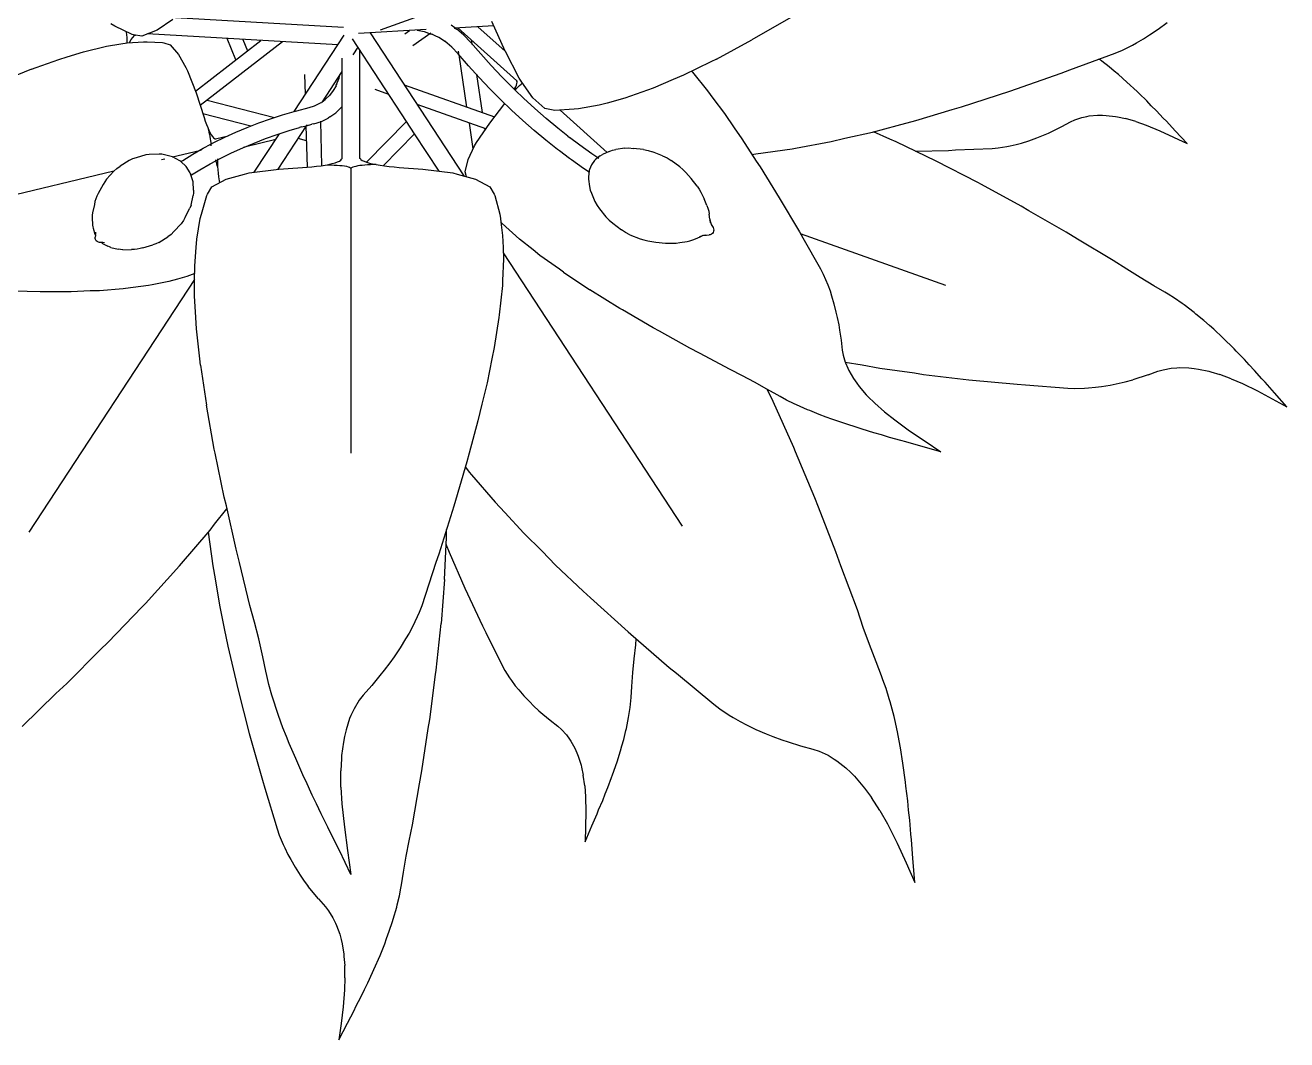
# Model space of a CAD drawing. Header units: metres. Extents: x 244.4 to 340.3, y -4.1 to 64.3.
# Drawn here: x 251.0432 to 251.538, y 52.074 to 52.4717 of the extents above; entities that cross this region are included whole.
import ezdxf

# ---------------------------------------------------------------- set-up
doc = ezdxf.new("R2010")
doc.units = ezdxf.units.M
doc.layers.add('Edges', color=7, linetype='Continuous')

msp = doc.modelspace()

# ---------------------------------------------------------------- linework, layer by layer
at = {"layer": 'Edges'}
for p, q in [((251.18253, 52.46996), (251.21939, 52.48319)), ((251.07834, 52.47138), (251.07682, 52.47231)), ((251.08518, 52.46811), (251.07834, 52.47138)), ((251.1011, 52.47395), (251.0949, 52.46981)), ((251.10217, 52.47476), (251.16805, 52.47096)), ((251.21177, 52.4707), (251.21028, 52.47167)), ((251.22706, 52.47146), (251.21149, 52.47059)), ((251.23148, 52.46149), (251.22077, 52.4711)), ((251.23148, 52.46149), (251.22628, 52.4732)), ((251.34343, 52.47471), (251.32824, 52.46594)), ((251.48757, 52.47019), (251.49104, 52.47283)), ((251.08296, 52.46896), (251.08291, 52.4692)), ((251.08309, 52.46795), (251.08296, 52.46896)), ((251.08318, 52.46686), (251.08309, 52.46795)), ((251.0832, 52.46572), (251.08318, 52.46686)), ((251.08415, 52.46495), (251.08479, 52.46605)), ((251.08479, 52.46605), (251.08546, 52.46695)), ((251.08572, 52.46798), (251.08518, 52.46811)), ((251.08546, 52.46695), (251.08613, 52.46765)), ((251.08896, 52.46744), (251.08572, 52.46798)), ((251.08613, 52.46765), (251.08643, 52.46786)), ((251.0949, 52.46981), (251.08896, 52.46744)), ((251.16581, 52.464), (251.09105, 52.46827)), ((251.12583, 52.45813), (251.12246, 52.46648)), ((251.12862, 52.46613), (251.13041, 52.46168)), ((251.14863, 52.43785), (251.16828, 52.46776)), ((251.19276, 52.43396), (251.17153, 52.4664)), ((251.20049, 52.46997), (251.17398, 52.46849)), ((251.17847, 52.46874), (251.21521, 52.41265)), ((251.19204, 52.46828), (251.19398, 52.46961)), ((251.2023, 52.46855), (251.19519, 52.46367)), ((251.19694, 52.46977), (251.19971, 52.46919)), ((251.19971, 52.46919), (251.20208, 52.46839)), ((251.20208, 52.46839), (251.20231, 52.46836)), ((251.20549, 52.46683), (251.20231, 52.46836)), ((251.2031, 52.46805), (251.20261, 52.46821)), ((251.20846, 52.46492), (251.20549, 52.46683)), ((251.21177, 52.4707), (251.2119, 52.47061)), ((251.21182, 52.47031), (251.21178, 52.4706)), ((251.2119, 52.47061), (251.21245, 52.47019)), ((251.21526, 52.46785), (251.21245, 52.47019)), ((251.21291, 52.47067), (251.23601, 52.4499)), ((251.21783, 52.46512), (251.21526, 52.46785)), ((251.21812, 52.46598), (251.21834, 52.46454)), ((251.31429, 52.45845), (251.32824, 52.46594)), ((251.47904, 52.46476), (251.48186, 52.46641)), ((251.48186, 52.46641), (251.48415, 52.46791)), ((251.48415, 52.46791), (251.48757, 52.47019)), ((251.05964, 52.45931), (251.06613, 52.4613)), ((251.06613, 52.4613), (251.07508, 52.46344)), ((251.07508, 52.46344), (251.08071, 52.46436)), ((251.08071, 52.46436), (251.08318, 52.46474)), ((251.08318, 52.46474), (251.0832, 52.46572)), ((251.08318, 52.46474), (251.08321, 52.46474)), ((251.08321, 52.46474), (251.08965, 52.46519)), ((251.08408, 52.4648), (251.08415, 52.46495)), ((251.08965, 52.46519), (251.09108, 52.46519)), ((251.09108, 52.46519), (251.0971, 52.46487)), ((251.0971, 52.46487), (251.09753, 52.46477)), ((251.09753, 52.46477), (251.1, 52.46401)), ((251.1, 52.46401), (251.10335, 52.46025)), ((251.10997, 52.44588), (251.13565, 52.46572)), ((251.14415, 52.46524), (251.11182, 52.44024)), ((251.17369, 52.4631), (251.17171, 52.46007)), ((251.17448, 52.41949), (251.17448, 52.46179)), ((251.21053, 52.46313), (251.20778, 52.46543)), ((251.21306, 52.46045), (251.21053, 52.46313)), ((251.21328, 52.46067), (251.21315, 52.46156)), ((251.22186, 52.46046), (251.21783, 52.46512)), ((251.21834, 52.46454), (251.21839, 52.4642)), ((251.23153, 52.46138), (251.23148, 52.46149)), ((251.23694, 52.4509), (251.23153, 52.46138)), ((251.47073, 52.46077), (251.47351, 52.46194)), ((251.47351, 52.46194), (251.47748, 52.46395)), ((251.47748, 52.46395), (251.47904, 52.46476)), ((251.04755, 52.45515), (251.05636, 52.45833)), ((251.05636, 52.45833), (251.05964, 52.45931)), ((251.10335, 52.46025), (251.10625, 52.45515)), ((251.1674, 52.45875), (251.16736, 52.41936)), ((251.21708, 52.45579), (251.21306, 52.46045)), ((251.21337, 52.46009), (251.21336, 52.46017)), ((251.21647, 52.43959), (251.21337, 52.46009)), ((251.22596, 52.45592), (251.22186, 52.46046)), ((251.23013, 52.45152), (251.22596, 52.45592)), ((251.31205, 52.45739), (251.30137, 52.45217)), ((251.31429, 52.45845), (251.31205, 52.45739)), ((251.45294, 52.45425), (251.47073, 52.46077)), ((251.46477, 52.45811), (251.46432, 52.45842)), ((251.46546, 52.45755), (251.46477, 52.45811)), ((251.46835, 52.45537), (251.46546, 52.45755)), ((251.04571, 52.45451), (251.03415, 52.44983)), ((251.04571, 52.45451), (251.04755, 52.45515)), ((251.10625, 52.45515), (251.1069, 52.45384)), ((251.1069, 52.45384), (251.11024, 52.44518)), ((251.15308, 52.44462), (251.15287, 52.45237)), ((251.16739, 52.4535), (251.15968, 52.44173)), ((251.16628, 52.45096), (251.16666, 52.45238)), ((251.22119, 52.45124), (251.21708, 52.45579)), ((251.22017, 52.45247), (251.22019, 52.45235)), ((251.22019, 52.45235), (251.22244, 52.43746)), ((251.22537, 52.44682), (251.22119, 52.45124)), ((251.23437, 52.44724), (251.23013, 52.45152)), ((251.30137, 52.45217), (251.29736, 52.45048)), ((251.30453, 52.45371), (251.3049, 52.45325)), ((251.3049, 52.45325), (251.31079, 52.44603)), ((251.42938, 52.44589), (251.44953, 52.45292)), ((251.44953, 52.45292), (251.45294, 52.45425)), ((251.47036, 52.45365), (251.46835, 52.45537)), ((251.47195, 52.45239), (251.47036, 52.45365)), ((251.47524, 52.44944), (251.47195, 52.45239)), ((251.16404, 52.44615), (251.1625, 52.44413)), ((251.16511, 52.44801), (251.16404, 52.44615)), ((251.16511, 52.44801), (251.16518, 52.4482)), ((251.16518, 52.4482), (251.16628, 52.45096)), ((251.16518, 52.4482), (251.1655, 52.44876)), ((251.18582, 52.44457), (251.18043, 52.44649)), ((251.19182, 52.44836), (251.22728, 52.43574)), ((251.22962, 52.44253), (251.22537, 52.44682)), ((251.23508, 52.44655), (251.23437, 52.44724)), ((251.23508, 52.44655), (251.23517, 52.44672)), ((251.23535, 52.4463), (251.23508, 52.44655)), ((251.23517, 52.44672), (251.23558, 52.44755)), ((251.23535, 52.4463), (251.23586, 52.44686)), ((251.23869, 52.44308), (251.23535, 52.4463)), ((251.23558, 52.44755), (251.23588, 52.44827)), ((251.23586, 52.44686), (251.23649, 52.44749)), ((251.23588, 52.44827), (251.23607, 52.44889)), ((251.23601, 52.4499), (251.23606, 52.4498)), ((251.23614, 52.44939), (251.23606, 52.4498)), ((251.23607, 52.44889), (251.23614, 52.44939)), ((251.23649, 52.44749), (251.23711, 52.44809)), ((251.23794, 52.44934), (251.23694, 52.4509)), ((251.23711, 52.44809), (251.23769, 52.44862)), ((251.23769, 52.44862), (251.23817, 52.44902)), ((251.2423, 52.4433), (251.23794, 52.44934)), ((251.28943, 52.44707), (251.27843, 52.44315)), ((251.29736, 52.45048), (251.28943, 52.44707)), ((251.31079, 52.44603), (251.3129, 52.44311)), ((251.47928, 52.44572), (251.47524, 52.44944)), ((251.11024, 52.44518), (251.11334, 52.43548)), ((251.11456, 52.44236), (251.14092, 52.43549)), ((251.15669, 52.44014), (251.15927, 52.4414)), ((251.1595, 52.44147), (251.15939, 52.4413)), ((251.15968, 52.44173), (251.15954, 52.44153)), ((251.15968, 52.44173), (251.16085, 52.44255)), ((251.16085, 52.44255), (251.16288, 52.44449)), ((251.1623, 52.44387), (251.1625, 52.44413)), ((251.23395, 52.43837), (251.22962, 52.44253)), ((251.24308, 52.43906), (251.23869, 52.44308)), ((251.24705, 52.43901), (251.2423, 52.4433)), ((251.27145, 52.44121), (251.26834, 52.44039)), ((251.27843, 52.44315), (251.27145, 52.44121)), ((251.3129, 52.44311), (251.31743, 52.43712)), ((251.41048, 52.4397), (251.42938, 52.44589)), ((251.48007, 52.44489), (251.47928, 52.44572)), ((251.48307, 52.44203), (251.48007, 52.44489)), ((251.48484, 52.44012), (251.48307, 52.44203)), ((251.13173, 52.43212), (251.11285, 52.43703)), ((251.13942, 52.43501), (251.14414, 52.43653)), ((251.14414, 52.43653), (251.14863, 52.43785)), ((251.14863, 52.43785), (251.14975, 52.43817)), ((251.14975, 52.43817), (251.15464, 52.43946)), ((251.15464, 52.43946), (251.15669, 52.44014)), ((251.16274, 52.43576), (251.1651, 52.4374)), ((251.1651, 52.4374), (251.16717, 52.43939)), ((251.16738, 52.43962), (251.16717, 52.43939)), ((251.22384, 52.43103), (251.19688, 52.44063)), ((251.22542, 52.43334), (251.23137, 52.44102)), ((251.23836, 52.43433), (251.23395, 52.43837)), ((251.24755, 52.43515), (251.24308, 52.43906)), ((251.25027, 52.43838), (251.24705, 52.43901)), ((251.25082, 52.43832), (251.25027, 52.43838)), ((251.25846, 52.43874), (251.25082, 52.43832)), ((251.25299, 52.43844), (251.27151, 52.42182)), ((251.26027, 52.43894), (251.25846, 52.43874)), ((251.26834, 52.44039), (251.26027, 52.43894)), ((251.31743, 52.43712), (251.32123, 52.4315)), ((251.39253, 52.43434), (251.4067, 52.43863)), ((251.4067, 52.43863), (251.41048, 52.4397)), ((251.4596, 52.43599), (251.46053, 52.43617)), ((251.46053, 52.43617), (251.46375, 52.43644)), ((251.46375, 52.43644), (251.46568, 52.43642)), ((251.46568, 52.43642), (251.46716, 52.43638)), ((251.46716, 52.43638), (251.47078, 52.43596)), ((251.48689, 52.43815), (251.48484, 52.44012)), ((251.48957, 52.43521), (251.48689, 52.43815)), ((251.11334, 52.43548), (251.11383, 52.43408)), ((251.11383, 52.43408), (251.11431, 52.43278)), ((251.11431, 52.43278), (251.1148, 52.43158)), ((251.1148, 52.43158), (251.11528, 52.43051)), ((251.1148, 52.43158), (251.11504, 52.43071)), ((251.12582, 52.42976), (251.13026, 52.43163)), ((251.13026, 52.43163), (251.13479, 52.43338)), ((251.13479, 52.43338), (251.13942, 52.43501)), ((251.15343, 52.43222), (251.14231, 52.41527)), ((251.14679, 52.43041), (251.15077, 52.43157)), ((251.15158, 52.43181), (251.15077, 52.43157)), ((251.15158, 52.43181), (251.15347, 52.43228)), ((251.15347, 52.43228), (251.15343, 52.43222)), ((251.15388, 52.41613), (251.15343, 52.43222)), ((251.15347, 52.43228), (251.15567, 52.43286)), ((251.1537, 52.43262), (251.15347, 52.43228)), ((251.15647, 52.4331), (251.15567, 52.43286)), ((251.15647, 52.4331), (251.15938, 52.43403)), ((251.15896, 52.43411), (251.15897, 52.4339)), ((251.15897, 52.4339), (251.15946, 52.41668)), ((251.15938, 52.43403), (251.16202, 52.43532)), ((251.16274, 52.43576), (251.16202, 52.43532)), ((251.17706, 52.41803), (251.19276, 52.43396)), ((251.19588, 52.42918), (251.19276, 52.43396)), ((251.21893, 52.42331), (251.21742, 52.43332)), ((251.22017, 52.42567), (251.22542, 52.43334)), ((251.22339, 52.43119), (251.22349, 52.43053)), ((251.24284, 52.43041), (251.23836, 52.43433)), ((251.25209, 52.43138), (251.24755, 52.43515)), ((251.25603, 52.42824), (251.25209, 52.43138)), ((251.32123, 52.4315), (251.32431, 52.42717)), ((251.37549, 52.42981), (251.38513, 52.43244)), ((251.38513, 52.43244), (251.39253, 52.43434)), ((251.44638, 52.43032), (251.44977, 52.43197)), ((251.44977, 52.43197), (251.45312, 52.43381)), ((251.45312, 52.43381), (251.45485, 52.43462)), ((251.45485, 52.43462), (251.45759, 52.43555)), ((251.45759, 52.43555), (251.4596, 52.43599)), ((251.47078, 52.43596), (251.47154, 52.43581)), ((251.47154, 52.43581), (251.4747, 52.43515)), ((251.47881, 52.43399), (251.4747, 52.43515)), ((251.47881, 52.43399), (251.48279, 52.43258)), ((251.48279, 52.43258), (251.48825, 52.43034)), ((251.49077, 52.43407), (251.48957, 52.43521)), ((251.49425, 52.43025), (251.49077, 52.43407)), ((251.11504, 52.43071), (251.11526, 52.42981)), ((251.11526, 52.42981), (251.11546, 52.42891)), ((251.11528, 52.43051), (251.11574, 52.42956)), ((251.11546, 52.42891), (251.11564, 52.42803)), ((251.11564, 52.42803), (251.11578, 52.42719)), ((251.11574, 52.42956), (251.11619, 52.42875)), ((251.11578, 52.42719), (251.11588, 52.42641)), ((251.11588, 52.42641), (251.11595, 52.42569)), ((251.11619, 52.42875), (251.11662, 52.4281)), ((251.11662, 52.4281), (251.11702, 52.42759)), ((251.11702, 52.42759), (251.1174, 52.42725)), ((251.1172, 52.42568), (251.12146, 52.42778)), ((251.1174, 52.42725), (251.11778, 52.42708)), ((251.11789, 52.42707), (251.11778, 52.42708)), ((251.1228, 52.42825), (251.11789, 52.42707)), ((251.12146, 52.42778), (251.12582, 52.42976)), ((251.12976, 52.42418), (251.14153, 52.42702)), ((251.13295, 52.42552), (251.13747, 52.42726)), ((251.133, 52.41404), (251.14293, 52.42917)), ((251.13747, 52.42726), (251.14208, 52.42889)), ((251.14208, 52.42889), (251.14679, 52.43041)), ((251.15359, 52.42643), (251.15021, 52.42731)), ((251.19588, 52.42918), (251.18354, 52.41665)), ((251.2055, 52.41449), (251.19588, 52.42918)), ((251.2474, 52.42663), (251.24284, 52.43041)), ((251.25202, 52.42297), (251.2474, 52.42663)), ((251.25603, 52.42824), (251.25671, 52.42773)), ((251.26072, 52.42472), (251.25671, 52.42773)), ((251.32431, 52.42717), (251.32989, 52.41848)), ((251.35933, 52.42612), (251.36467, 52.42739)), ((251.36467, 52.42739), (251.37549, 52.42981)), ((251.38229, 52.42708), (251.37588, 52.42992)), ((251.38479, 52.42599), (251.38229, 52.42708)), ((251.43389, 52.42552), (251.43687, 52.42641)), ((251.43687, 52.42641), (251.43997, 52.42756)), ((251.43997, 52.42756), (251.44197, 52.42831)), ((251.44197, 52.42831), (251.44456, 52.42943)), ((251.44456, 52.42943), (251.44638, 52.43032)), ((251.48825, 52.43034), (251.49361, 52.42787)), ((251.49361, 52.42787), (251.49889, 52.42534)), ((251.49889, 52.42534), (251.49425, 52.43025)), ((251.10103, 52.4201), (251.11162, 52.42266)), ((251.10896, 52.42114), (251.11304, 52.42347)), ((251.11162, 52.42266), (251.11231, 52.42283)), ((251.11304, 52.42347), (251.11598, 52.42506)), ((251.11595, 52.42569), (251.11598, 52.42506)), ((251.11597, 52.42454), (251.11595, 52.42439)), ((251.11598, 52.42484), (251.11597, 52.42454)), ((251.11598, 52.42506), (251.1172, 52.42568)), ((251.11598, 52.42506), (251.11598, 52.42503)), ((251.11993, 52.41959), (251.12418, 52.42168)), ((251.12418, 52.42168), (251.12852, 52.42366)), ((251.12852, 52.42366), (251.13295, 52.42552)), ((251.12899, 52.42399), (251.1291, 52.42402)), ((251.2169, 52.41912), (251.21946, 52.4244)), ((251.21946, 52.4244), (251.22017, 52.42567)), ((251.2527, 52.42247), (251.25202, 52.42297)), ((251.25673, 52.41944), (251.2527, 52.42247)), ((251.26548, 52.42133), (251.26072, 52.42472)), ((251.26777, 52.41978), (251.26548, 52.42133)), ((251.2722, 52.42224), (251.26956, 52.42106)), ((251.2722, 52.42224), (251.27348, 52.4227)), ((251.27348, 52.4227), (251.27482, 52.42294)), ((251.27833, 52.4235), (251.27482, 52.42294)), ((251.27833, 52.4235), (251.27999, 52.42358)), ((251.27999, 52.42358), (251.28167, 52.42344)), ((251.28564, 52.42301), (251.28167, 52.42344)), ((251.28564, 52.42301), (251.28747, 52.42264)), ((251.28747, 52.42264), (251.28925, 52.42204)), ((251.29318, 52.4205), (251.28925, 52.42204)), ((251.32976, 52.42123), (251.34403, 52.42325)), ((251.34403, 52.42325), (251.34536, 52.42351)), ((251.34536, 52.42351), (251.35933, 52.42612)), ((251.40044, 52.41848), (251.38479, 52.42599)), ((251.39233, 52.42237), (251.40528, 52.42266)), ((251.40528, 52.42266), (251.40809, 52.42282)), ((251.40809, 52.42282), (251.42251, 52.42341)), ((251.42251, 52.42341), (251.4248, 52.42361)), ((251.4248, 52.42361), (251.42816, 52.42416)), ((251.42816, 52.42416), (251.42947, 52.42439)), ((251.42947, 52.42439), (251.43189, 52.42495)), ((251.43189, 52.42495), (251.43389, 52.42552)), ((251.07912, 52.41555), (251.0804, 52.41641)), ((251.08399, 52.41864), (251.0804, 52.41641)), ((251.08532, 52.41929), (251.08399, 52.41864)), ((251.08675, 52.41974), (251.08532, 52.41929)), ((251.09058, 52.42087), (251.08675, 52.41974)), ((251.09189, 52.42106), (251.09058, 52.42087)), ((251.09571, 52.42115), (251.09189, 52.42106)), ((251.0968, 52.42112), (251.09571, 52.42115)), ((251.0967, 52.41905), (251.09792, 52.41935)), ((251.09786, 52.42087), (251.0968, 52.42112)), ((251.10103, 52.4201), (251.09786, 52.42087)), ((251.10391, 52.41853), (251.10103, 52.4201)), ((251.10426, 52.41833), (251.10391, 52.41853)), ((251.10431, 52.41829), (251.10426, 52.41833)), ((251.10431, 52.41829), (251.10498, 52.4187)), ((251.10638, 52.41634), (251.10431, 52.41829)), ((251.10498, 52.4187), (251.10896, 52.42114)), ((251.11171, 52.41507), (251.11577, 52.41738)), ((251.11577, 52.41738), (251.11993, 52.41959)), ((251.11802, 52.41858), (251.11793, 52.41889)), ((251.11818, 52.41805), (251.11802, 52.41858)), ((251.11842, 52.41718), (251.11818, 52.41805)), ((251.11865, 52.4163), (251.11842, 52.41718)), ((251.11862, 52.41848), (251.11861, 52.41745)), ((251.11861, 52.41745), (251.11865, 52.4163)), ((251.11867, 52.4193), (251.11862, 52.41848)), ((251.15563, 52.41625), (251.1575, 52.41644)), ((251.1575, 52.41644), (251.15925, 52.41665)), ((251.15925, 52.41665), (251.16087, 52.41689)), ((251.16087, 52.41689), (251.16234, 52.41716)), ((251.16087, 52.41689), (251.16203, 52.41693)), ((251.16203, 52.41693), (251.1632, 52.41693)), ((251.16234, 52.41716), (251.16365, 52.41745)), ((251.1632, 52.41693), (251.16437, 52.41691)), ((251.16365, 52.41745), (251.16478, 52.41777)), ((251.16437, 52.41691), (251.1655, 52.41686)), ((251.16478, 52.41777), (251.16572, 52.4181)), ((251.1655, 52.41686), (251.16658, 52.41678)), ((251.16572, 52.4181), (251.16646, 52.41845)), ((251.16646, 52.41845), (251.16699, 52.4188)), ((251.16658, 52.41678), (251.16758, 52.41668)), ((251.16699, 52.4188), (251.16732, 52.41922)), ((251.16736, 52.41936), (251.16732, 52.41922)), ((251.16758, 52.41668), (251.16849, 52.41655)), ((251.16849, 52.41655), (251.16927, 52.4164)), ((251.16927, 52.4164), (251.16992, 52.41623)), ((251.17287, 52.41638), (251.17221, 52.41621)), ((251.17363, 52.41653), (251.17287, 52.41638)), ((251.17448, 52.41666), (251.17363, 52.41653)), ((251.17479, 52.41917), (251.17448, 52.41949)), ((251.17541, 52.41678), (251.17448, 52.41666)), ((251.17485, 52.41911), (251.17479, 52.41917)), ((251.17485, 52.41911), (251.17541, 52.41874)), ((251.17541, 52.41874), (251.17615, 52.41837)), ((251.17642, 52.41688), (251.17541, 52.41678)), ((251.17615, 52.41837), (251.17706, 52.41803)), ((251.17748, 52.41696), (251.17642, 52.41688)), ((251.17706, 52.41803), (251.17708, 52.41802)), ((251.17708, 52.41802), (251.17819, 52.41769)), ((251.17859, 52.41702), (251.17748, 52.41696)), ((251.17819, 52.41769), (251.17946, 52.41738)), ((251.17973, 52.41706), (251.17859, 52.41702)), ((251.17946, 52.41738), (251.18088, 52.41708)), ((251.18088, 52.41708), (251.17973, 52.41706)), ((251.18088, 52.41708), (251.18246, 52.41681)), ((251.18246, 52.41681), (251.18416, 52.41656)), ((251.18416, 52.41656), (251.18598, 52.41634)), ((251.18598, 52.41634), (251.18791, 52.41615)), ((251.2157, 52.41423), (251.2169, 52.41912)), ((251.25741, 52.41894), (251.25673, 52.41944)), ((251.26218, 52.41553), (251.25741, 52.41894)), ((251.26531, 52.41703), (251.26457, 52.41517)), ((251.2665, 52.41864), (251.26531, 52.41703)), ((251.2665, 52.41864), (251.26682, 52.41902)), ((251.26875, 52.42057), (251.26682, 52.41902)), ((251.26819, 52.4195), (251.26777, 52.41978)), ((251.26875, 52.42057), (251.26956, 52.42106)), ((251.29318, 52.4205), (251.29494, 52.41969)), ((251.29494, 52.41969), (251.2966, 52.41868)), ((251.29999, 52.41614), (251.2966, 52.41868)), ((251.32821, 52.42109), (251.32976, 52.42123)), ((251.32989, 52.41848), (251.33146, 52.41616)), ((251.41679, 52.41007), (251.40044, 52.41848)), ((251.078, 52.41453), (251.03024, 52.40297)), ((251.0751, 52.4114), (251.07438, 52.41038)), ((251.07798, 52.41451), (251.0751, 52.4114)), ((251.07798, 52.41451), (251.078, 52.41453)), ((251.078, 52.41453), (251.07912, 52.41555)), ((251.10794, 52.41387), (251.10638, 52.41634)), ((251.10794, 52.41387), (251.10806, 52.41349)), ((251.10905, 52.41036), (251.10806, 52.41349)), ((251.10846, 52.41308), (251.10824, 52.41293)), ((251.10846, 52.41308), (251.11171, 52.41507)), ((251.11865, 52.4163), (251.11873, 52.41505)), ((251.11873, 52.41505), (251.11886, 52.4137)), ((251.11886, 52.4137), (251.11903, 52.41226)), ((251.11903, 52.41226), (251.11924, 52.41075)), ((251.12206, 52.41131), (251.12923, 52.41338)), ((251.12923, 52.41338), (251.13103, 52.41378)), ((251.13103, 52.41378), (251.14273, 52.41533)), ((251.14273, 52.41533), (251.15563, 52.41625)), ((251.16992, 52.41623), (251.17042, 52.41605)), ((251.17042, 52.41605), (251.17076, 52.41585)), ((251.17076, 52.41585), (251.17093, 52.41565)), ((251.17124, 52.41585), (251.17093, 52.41565)), ((251.17093, 52.41565), (251.17093, 52.30396)), ((251.17167, 52.41603), (251.17124, 52.41585)), ((251.17221, 52.41621), (251.17167, 52.41603)), ((251.18791, 52.41615), (251.18993, 52.41598)), ((251.18993, 52.41598), (251.19918, 52.41533)), ((251.19918, 52.41533), (251.21087, 52.41378)), ((251.21087, 52.41378), (251.21268, 52.41338)), ((251.21268, 52.41338), (251.21984, 52.41131)), ((251.21629, 52.41233), (251.2157, 52.41423)), ((251.26434, 52.41407), (251.26218, 52.41553)), ((251.26442, 52.41471), (251.26411, 52.41225)), ((251.26411, 52.41225), (251.26413, 52.4113)), ((251.26447, 52.41399), (251.26434, 52.41407)), ((251.26457, 52.41517), (251.26442, 52.41471)), ((251.29999, 52.41614), (251.30119, 52.4151)), ((251.30119, 52.4151), (251.30232, 52.414)), ((251.30232, 52.414), (251.30338, 52.41282)), ((251.30338, 52.41282), (251.30437, 52.41159)), ((251.30669, 52.40862), (251.30437, 52.41159)), ((251.33146, 52.41616), (251.3389, 52.40406)), ((251.07373, 52.4093), (251.07185, 52.4057)), ((251.07438, 52.41038), (251.07373, 52.4093)), ((251.10921, 52.4071), (251.10905, 52.41036)), ((251.10921, 52.4071), (251.10925, 52.40601)), ((251.11475, 52.40548), (251.11642, 52.4083)), ((251.11642, 52.4083), (251.12206, 52.41131)), ((251.11924, 52.41075), (251.11938, 52.40988)), ((251.21984, 52.41131), (251.22548, 52.4083)), ((251.22548, 52.4083), (251.22716, 52.40548)), ((251.26413, 52.4113), (251.26451, 52.40843)), ((251.26451, 52.40843), (251.2648, 52.40711)), ((251.2648, 52.40711), (251.2653, 52.40584)), ((251.30669, 52.40862), (251.3075, 52.40746)), ((251.3075, 52.40746), (251.30824, 52.40625)), ((251.41825, 52.40925), (251.41679, 52.41007)), ((251.43379, 52.40077), (251.41825, 52.40925)), ((251.07058, 52.40257), (251.07033, 52.40147)), ((251.07092, 52.40365), (251.07058, 52.40257)), ((251.07134, 52.40469), (251.07092, 52.40365)), ((251.07185, 52.4057), (251.07134, 52.40469)), ((251.10826, 52.40121), (251.10907, 52.40494)), ((251.10925, 52.40601), (251.10907, 52.40494)), ((251.1123, 52.39765), (251.1145, 52.40498)), ((251.1145, 52.40498), (251.11475, 52.40548)), ((251.22716, 52.40548), (251.2274, 52.40498)), ((251.2274, 52.40498), (251.22932, 52.39765)), ((251.2653, 52.40584), (251.26667, 52.40256)), ((251.26667, 52.40256), (251.26748, 52.4011)), ((251.30824, 52.40625), (251.3089, 52.405)), ((251.3089, 52.405), (251.30947, 52.40371)), ((251.31059, 52.40102), (251.30947, 52.40371)), ((251.3389, 52.40406), (251.34685, 52.39069)), ((251.06949, 52.39724), (251.06947, 52.39632)), ((251.06961, 52.39815), (251.06949, 52.39724)), ((251.07033, 52.40147), (251.06961, 52.39815)), ((251.10597, 52.39641), (251.10782, 52.39996)), ((251.10826, 52.40121), (251.10782, 52.39996)), ((251.11188, 52.39588), (251.1123, 52.39765)), ((251.22932, 52.39765), (251.2296, 52.39588)), ((251.26748, 52.4011), (251.26849, 52.39976)), ((251.26849, 52.39976), (251.27094, 52.3966)), ((251.27094, 52.3966), (251.27223, 52.39525)), ((251.31059, 52.40102), (251.31098, 52.39994)), ((251.31098, 52.39994), (251.31127, 52.39883)), ((251.31127, 52.39883), (251.31147, 52.3977)), ((251.31175, 52.39569), (251.31147, 52.3977)), ((251.43687, 52.39896), (251.43379, 52.40077)), ((251.45147, 52.39057), (251.43687, 52.39896)), ((251.06947, 52.39632), (251.06961, 52.39338)), ((251.06961, 52.39338), (251.06967, 52.39274)), ((251.06967, 52.39274), (251.06982, 52.39211)), ((251.06982, 52.39211), (251.07054, 52.38985)), ((251.1015, 52.39082), (251.10437, 52.39391)), ((251.10526, 52.3951), (251.10437, 52.39391)), ((251.10597, 52.39641), (251.10526, 52.3951)), ((251.11051, 52.3878), (251.11188, 52.39588)), ((251.2296, 52.39588), (251.22977, 52.39456)), ((251.23029, 52.39402), (251.22977, 52.39456)), ((251.22977, 52.39456), (251.23046, 52.38929)), ((251.23711, 52.38786), (251.23029, 52.39402)), ((251.27223, 52.39525), (251.27367, 52.39405)), ((251.27367, 52.39405), (251.27705, 52.39152)), ((251.31167, 52.39573), (251.31175, 52.39511)), ((251.31175, 52.39569), (251.31179, 52.39511)), ((251.31183, 52.39493), (251.31175, 52.39511)), ((251.31183, 52.39493), (251.31181, 52.39488)), ((251.31181, 52.39488), (251.31186, 52.39431)), ((251.31181, 52.39488), (251.31206, 52.39415)), ((251.31206, 52.39415), (251.31237, 52.39339)), ((251.31206, 52.39415), (251.3125, 52.39323)), ((251.3125, 52.39323), (251.31302, 52.39237)), ((251.31302, 52.39237), (251.31321, 52.39192)), ((251.31321, 52.39192), (251.31327, 52.39143)), ((251.07054, 52.38985), (251.07068, 52.38954)), ((251.07078, 52.38927), (251.07065, 52.38863)), ((251.07067, 52.38814), (251.07065, 52.38863)), ((251.07082, 52.38766), (251.07067, 52.38814)), ((251.07068, 52.38954), (251.0708, 52.38935)), ((251.0708, 52.38935), (251.07078, 52.38927)), ((251.07079, 52.39003), (251.07084, 52.38992)), ((251.0708, 52.38935), (251.07089, 52.38973)), ((251.07109, 52.38724), (251.07082, 52.38766)), ((251.07083, 52.39058), (251.07084, 52.38992)), ((251.07084, 52.38992), (251.07083, 52.3898)), ((251.07083, 52.3898), (251.07089, 52.38973)), ((251.07145, 52.3869), (251.07109, 52.38724)), ((251.07189, 52.38667), (251.07145, 52.3869)), ((251.07237, 52.38655), (251.07189, 52.38667)), ((251.07328, 52.38668), (251.07355, 52.3865)), ((251.09557, 52.38657), (251.09917, 52.38881)), ((251.10041, 52.38973), (251.09917, 52.38881)), ((251.1015, 52.39082), (251.10041, 52.38973)), ((251.11023, 52.3846), (251.11051, 52.3878)), ((251.23046, 52.38929), (251.23064, 52.3846)), ((251.24243, 52.38363), (251.23711, 52.38786)), ((251.27867, 52.39045), (251.27705, 52.39152)), ((251.2804, 52.38957), (251.27867, 52.39045)), ((251.2804, 52.38957), (251.28434, 52.38803)), ((251.28434, 52.38803), (251.28586, 52.38756)), ((251.28586, 52.38756), (251.28739, 52.38718)), ((251.28739, 52.38718), (251.28895, 52.3869)), ((251.28895, 52.3869), (251.29052, 52.3867)), ((251.29052, 52.3867), (251.29427, 52.38631)), ((251.2999, 52.38652), (251.30278, 52.38699)), ((251.30278, 52.38699), (251.30391, 52.38723)), ((251.30391, 52.38723), (251.305, 52.38756)), ((251.305, 52.38756), (251.30607, 52.38799)), ((251.30607, 52.38799), (251.30792, 52.38882)), ((251.30784, 52.38886), (251.30861, 52.38914)), ((251.30792, 52.38882), (251.30843, 52.38908)), ((251.30861, 52.38914), (251.30864, 52.38919)), ((251.30864, 52.38919), (251.30916, 52.38945)), ((251.30864, 52.38919), (251.30941, 52.38937)), ((251.30941, 52.38937), (251.31016, 52.38949)), ((251.30941, 52.38937), (251.31041, 52.38947)), ((251.31041, 52.38947), (251.31141, 52.38948)), ((251.3119, 52.38956), (251.31141, 52.38948)), ((251.31235, 52.38976), (251.3119, 52.38956)), ((251.31273, 52.39008), (251.31235, 52.38976)), ((251.31303, 52.39048), (251.31273, 52.39008)), ((251.31321, 52.39094), (251.31303, 52.39048)), ((251.31327, 52.39143), (251.31321, 52.39094)), ((251.34685, 52.39069), (251.34813, 52.38834)), ((251.34719, 52.39007), (251.40419, 52.36978)), ((251.34813, 52.38834), (251.35518, 52.37618)), ((251.45589, 52.38786), (251.45147, 52.39057)), ((251.46989, 52.37948), (251.45589, 52.38786)), ((251.07302, 52.38656), (251.07237, 52.38655)), ((251.07312, 52.38655), (251.07302, 52.38656)), ((251.07304, 52.38662), (251.07312, 52.38655)), ((251.07312, 52.38655), (251.07327, 52.3864)), ((251.07367, 52.38649), (251.07312, 52.38655)), ((251.07354, 52.3862), (251.07327, 52.3864)), ((251.07355, 52.3865), (251.07334, 52.38659)), ((251.07354, 52.3862), (251.07562, 52.38507)), ((251.07431, 52.38635), (251.07367, 52.38649)), ((251.07377, 52.38642), (251.07367, 52.38649)), ((251.07621, 52.3848), (251.07562, 52.38507)), ((251.07684, 52.38462), (251.07621, 52.3848)), ((251.07684, 52.38462), (251.07969, 52.38393)), ((251.08059, 52.38377), (251.07969, 52.38393)), ((251.08151, 52.38371), (251.08059, 52.38377)), ((251.08151, 52.38371), (251.08491, 52.38378)), ((251.08604, 52.38382), (251.08491, 52.38378)), ((251.08716, 52.38394), (251.08604, 52.38382)), ((251.08826, 52.38416), (251.08716, 52.38394)), ((251.08935, 52.38447), (251.08826, 52.38416)), ((251.08935, 52.38447), (251.09324, 52.38562)), ((251.09443, 52.38605), (251.09324, 52.38562)), ((251.09557, 52.38657), (251.09443, 52.38605)), ((251.10969, 52.37737), (251.11023, 52.3846)), ((251.23064, 52.3846), (251.2308, 52.37995)), ((251.23072, 52.38244), (251.30082, 52.2753)), ((251.2451, 52.38148), (251.24243, 52.38363)), ((251.29427, 52.38631), (251.29568, 52.38622)), ((251.29568, 52.38622), (251.29709, 52.38623)), ((251.29709, 52.38623), (251.2985, 52.38633)), ((251.2985, 52.38633), (251.2999, 52.38652)), ((251.10967, 52.37206), (251.10969, 52.37737)), ((251.2308, 52.37995), (251.23044, 52.37165)), ((251.25271, 52.37602), (251.2451, 52.38148)), ((251.47528, 52.37603), (251.46989, 52.37948)), ((251.10967, 52.37206), (251.04459, 52.27299)), ((251.103, 52.37221), (251.09948, 52.37122)), ((251.10656, 52.37322), (251.103, 52.37221)), ((251.10968, 52.37442), (251.10656, 52.37322)), ((251.10965, 52.36569), (251.10967, 52.37206)), ((251.25428, 52.37487), (251.25271, 52.37602)), ((251.25428, 52.37487), (251.26468, 52.36799)), ((251.35518, 52.37618), (251.35621, 52.37418)), ((251.35621, 52.37418), (251.35802, 52.3699)), ((251.48052, 52.37279), (251.47528, 52.37603)), ((251.48592, 52.36955), (251.48052, 52.37279)), ((251.04914, 52.36717), (251.03882, 52.3675)), ((251.05446, 52.36726), (251.04914, 52.36717)), ((251.06124, 52.36721), (251.05446, 52.36726)), ((251.06874, 52.36755), (251.06124, 52.36721)), ((251.07235, 52.36763), (251.06874, 52.36755)), ((251.08163, 52.3684), (251.07235, 52.36763)), ((251.08249, 52.36846), (251.08163, 52.3684)), ((251.0915, 52.36965), (251.08249, 52.36846)), ((251.09306, 52.36996), (251.0915, 52.36965)), ((251.09948, 52.37122), (251.09306, 52.36996)), ((251.23037, 52.36963), (251.22914, 52.35815)), ((251.23044, 52.37165), (251.23037, 52.36963)), ((251.27643, 52.36073), (251.26468, 52.36799)), ((251.35802, 52.3699), (251.35887, 52.36756)), ((251.35887, 52.36756), (251.35947, 52.36557)), ((251.49022, 52.36705), (251.48592, 52.36955)), ((251.49144, 52.36627), (251.49022, 52.36705)), ((251.11017, 52.35708), (251.10965, 52.36569)), ((251.35947, 52.36557), (251.3604, 52.36254)), ((251.3604, 52.36254), (251.36118, 52.35926)), ((251.494, 52.36469), (251.49144, 52.36627)), ((251.49694, 52.36262), (251.494, 52.36469)), ((251.49777, 52.36206), (251.49694, 52.36262)), ((251.50161, 52.35914), (251.49777, 52.36206)), ((251.1104, 52.35274), (251.11017, 52.35708)), ((251.22895, 52.35708), (251.22713, 52.34539)), ((251.22914, 52.35815), (251.22895, 52.35708)), ((251.27753, 52.36012), (251.27643, 52.36073)), ((251.28949, 52.35312), (251.27753, 52.36012)), ((251.36118, 52.35926), (251.36171, 52.3571)), ((251.36171, 52.3571), (251.36227, 52.35424)), ((251.50237, 52.3585), (251.50161, 52.35914)), ((251.50552, 52.35594), (251.50237, 52.3585)), ((251.1117, 52.34091), (251.1104, 52.35274)), ((251.29196, 52.35181), (251.28949, 52.35312)), ((251.36227, 52.35424), (251.36258, 52.35217)), ((251.36258, 52.35217), (251.36321, 52.34827)), ((251.50771, 52.35396), (251.50552, 52.35594)), ((251.50943, 52.3525), (251.50771, 52.35396)), ((251.51298, 52.34913), (251.50943, 52.3525)), ((251.30388, 52.34514), (251.29196, 52.35181)), ((251.36321, 52.34827), (251.36365, 52.3443)), ((251.51731, 52.3449), (251.51298, 52.34913)), ((251.22713, 52.34539), (251.22616, 52.34091)), ((251.30764, 52.34321), (251.30388, 52.34514)), ((251.31967, 52.33672), (251.30764, 52.34321)), ((251.36365, 52.3443), (251.36403, 52.34231)), ((251.36403, 52.34231), (251.36485, 52.33963)), ((251.51815, 52.34397), (251.51731, 52.3449)), ((251.52135, 52.34074), (251.51815, 52.34397)), ((251.11194, 52.33845), (251.1117, 52.34091)), ((251.11194, 52.33845), (251.11426, 52.32279)), ((251.22616, 52.34091), (251.22434, 52.33155)), ((251.36485, 52.33963), (251.37151, 52.33852)), ((251.36485, 52.33963), (251.36494, 52.33932)), ((251.36494, 52.33932), (251.3658, 52.33726)), ((251.3658, 52.33726), (251.36625, 52.3363)), ((251.37151, 52.33852), (251.37845, 52.33728)), ((251.37845, 52.33728), (251.39194, 52.33539)), ((251.48946, 52.33665), (251.49259, 52.33725)), ((251.49259, 52.33725), (251.49487, 52.33745)), ((251.49487, 52.33745), (251.49593, 52.33751)), ((251.49593, 52.33751), (251.49955, 52.3374)), ((251.49955, 52.3374), (251.50172, 52.33715)), ((251.52323, 52.3386), (251.52135, 52.34074)), ((251.5254, 52.33638), (251.52323, 52.3386)), ((251.32449, 52.33433), (251.31967, 52.33672)), ((251.32921, 52.33184), (251.32449, 52.33433)), ((251.36625, 52.3363), (251.36807, 52.33318)), ((251.36807, 52.33318), (251.36932, 52.3314)), ((251.39194, 52.33539), (251.39547, 52.33486)), ((251.39547, 52.33486), (251.41336, 52.33277)), ((251.41336, 52.33277), (251.4323, 52.33095)), ((251.47463, 52.33189), (251.47762, 52.33269)), ((251.48362, 52.3346), (251.47762, 52.33269)), ((251.48362, 52.3346), (251.48748, 52.33605)), ((251.48748, 52.33605), (251.48946, 52.33665)), ((251.50172, 52.33715), (251.50337, 52.33692)), ((251.50337, 52.33692), (251.5074, 52.33606)), ((251.5074, 52.33606), (251.50824, 52.33582)), ((251.50824, 52.33582), (251.51173, 52.33479)), ((251.51625, 52.33313), (251.51173, 52.33479)), ((251.51625, 52.33313), (251.52061, 52.33124)), ((251.52823, 52.33311), (251.5254, 52.33638)), ((251.52949, 52.33183), (251.52823, 52.33311)), ((251.22434, 52.33155), (251.22226, 52.32319)), ((251.33412, 52.3291), (251.32921, 52.33184)), ((251.33807, 52.32678), (251.33412, 52.3291)), ((251.33652, 52.32426), (251.33417, 52.32906)), ((251.36932, 52.3314), (251.37033, 52.33004)), ((251.37033, 52.33004), (251.37308, 52.32684)), ((251.4323, 52.33095), (251.43555, 52.33074)), ((251.43555, 52.33074), (251.45217, 52.32944)), ((251.45217, 52.32944), (251.45482, 52.32934)), ((251.45482, 52.32934), (251.4587, 52.32946)), ((251.4587, 52.32946), (251.4602, 52.32952)), ((251.4602, 52.32952), (251.463, 52.32977)), ((251.463, 52.32977), (251.46531, 52.33009)), ((251.46531, 52.33009), (251.46875, 52.33061)), ((251.46875, 52.33061), (251.47232, 52.33138)), ((251.47232, 52.33138), (251.47463, 52.33189)), ((251.52061, 52.33124), (251.52653, 52.32836)), ((251.52653, 52.32836), (251.53232, 52.32526)), ((251.53314, 52.32758), (251.52949, 52.33183)), ((251.53799, 52.32211), (251.53314, 52.32758)), ((251.11736, 52.30552), (251.11426, 52.32279)), ((251.22226, 52.32319), (251.22077, 52.31661)), ((251.34468, 52.30612), (251.33652, 52.32426)), ((251.33924, 52.32616), (251.33807, 52.32678)), ((251.34173, 52.32478), (251.33924, 52.32616)), ((251.34481, 52.32331), (251.34173, 52.32478)), ((251.34568, 52.32286), (251.34481, 52.32331)), ((251.34998, 52.32097), (251.34568, 52.32286)), ((251.37308, 52.32684), (251.3737, 52.32621)), ((251.3737, 52.32621), (251.3764, 52.32352)), ((251.38022, 52.32016), (251.3764, 52.32352)), ((251.53232, 52.32526), (251.53799, 52.32211)), ((251.35088, 52.32063), (251.34998, 52.32097)), ((251.35462, 52.31909), (251.35088, 52.32063)), ((251.3574, 52.31812), (251.35462, 52.31909)), ((251.35954, 52.31727), (251.3574, 52.31812)), ((251.38022, 52.32016), (251.38421, 52.317)), ((251.22077, 52.31661), (251.21729, 52.30396)), ((251.36427, 52.31569), (251.35954, 52.31727)), ((251.37025, 52.31373), (251.36427, 52.31569)), ((251.3715, 52.3134), (251.37025, 52.31373)), ((251.37609, 52.31194), (251.3715, 52.3134)), ((251.38421, 52.317), (251.39006, 52.31274)), ((251.39006, 52.31274), (251.39613, 52.3086)), ((251.379, 52.31118), (251.37609, 52.31194)), ((251.38219, 52.31015), (251.379, 52.31118)), ((251.38668, 52.30898), (251.38219, 52.31015)), ((251.38857, 52.30836), (251.38668, 52.30898)), ((251.39449, 52.30676), (251.38857, 52.30836)), ((251.39613, 52.3086), (251.40232, 52.30447)), ((251.11771, 52.30396), (251.11736, 52.30552)), ((251.12124, 52.28672), (251.11771, 52.30396)), ((251.21729, 52.30396), (251.21642, 52.30051)), ((251.34535, 52.30444), (251.34468, 52.30612)), ((251.35289, 52.28648), (251.34535, 52.30444)), ((251.40232, 52.30447), (251.39449, 52.30676)), ((251.21642, 52.30051), (251.2113, 52.28322)), ((251.21583, 52.29849), (251.21738, 52.29651)), ((251.21738, 52.29651), (251.21828, 52.29548)), ((251.21828, 52.29548), (251.22752, 52.28469)), ((251.1221, 52.28327), (251.12124, 52.28672)), ((251.12591, 52.26634), (251.1221, 52.28327)), ((251.2113, 52.28322), (251.20541, 52.26436)), ((251.22752, 52.28469), (251.23129, 52.2807)), ((251.35428, 52.2828), (251.35289, 52.28648)), ((251.36117, 52.26531), (251.35428, 52.2828)), ((251.11748, 52.27607), (251.12234, 52.28218)), ((251.23129, 52.2807), (251.2388, 52.27254)), ((251.10372, 52.25978), (251.1157, 52.2738)), ((251.115, 52.27298), (251.11677, 52.25981)), ((251.1157, 52.2738), (251.11748, 52.27607)), ((251.20841, 52.2709), (251.20844, 52.27405)), ((251.20777, 52.25715), (251.20841, 52.2709)), ((251.20828, 52.26812), (251.20833, 52.268)), ((251.20833, 52.268), (251.20945, 52.26517)), ((251.2388, 52.27254), (251.2459, 52.26551)), ((251.12727, 52.26116), (251.12591, 52.26634)), ((251.20541, 52.26436), (251.20427, 52.26116)), ((251.20945, 52.26517), (251.21566, 52.25107)), ((251.2459, 52.26551), (251.25124, 52.26005)), ((251.36311, 52.25985), (251.36117, 52.26531)), ((251.09034, 52.24507), (251.10372, 52.25978)), ((251.11677, 52.25981), (251.11768, 52.25464)), ((251.13134, 52.24428), (251.12727, 52.26116)), ((251.20427, 52.26116), (251.19875, 52.24418)), ((251.25124, 52.26005), (251.26204, 52.24992)), ((251.36958, 52.24255), (251.36311, 52.25985)), ((251.11768, 52.25464), (251.1194, 52.24435)), ((251.20766, 52.25443), (251.20631, 52.23713)), ((251.20766, 52.25443), (251.20777, 52.25715)), ((251.21566, 52.25107), (251.2226, 52.23622)), ((251.26204, 52.24992), (251.26486, 52.24719)), ((251.0756, 52.2297), (251.08907, 52.24377)), ((251.08907, 52.24377), (251.09034, 52.24507)), ((251.1194, 52.24435), (251.1213, 52.23518)), ((251.13316, 52.2377), (251.13134, 52.24428)), ((251.19875, 52.24418), (251.19774, 52.24152)), ((251.26486, 52.24719), (251.27967, 52.23391)), ((251.19774, 52.24152), (251.19523, 52.23617)), ((251.3719, 52.23567), (251.36958, 52.24255)), ((251.1213, 52.23518), (251.12266, 52.22826)), ((251.13481, 52.23113), (251.13316, 52.2377)), ((251.19374, 52.23339), (251.19237, 52.23113)), ((251.19523, 52.23617), (251.19374, 52.23339)), ((251.20438, 52.21884), (251.20631, 52.23713)), ((251.2226, 52.23622), (251.22388, 52.23372)), ((251.22388, 52.23372), (251.23024, 52.22076)), ((251.27967, 52.23391), (251.29583, 52.21998)), ((251.37428, 52.22901), (251.3719, 52.23567)), ((251.07278, 52.22696), (251.0756, 52.2297)), ((251.13638, 52.22416), (251.13481, 52.23113)), ((251.19237, 52.23113), (251.19029, 52.22768)), ((251.28209, 52.22329), (251.28271, 52.22878)), ((251.28271, 52.22878), (251.28289, 52.23113)), ((251.37689, 52.22216), (251.37428, 52.22901)), ((251.05949, 52.21367), (251.07278, 52.22696)), ((251.12266, 52.22826), (251.12578, 52.215)), ((251.13754, 52.21846), (251.13638, 52.22416)), ((251.18785, 52.22416), (251.18625, 52.22183)), ((251.19029, 52.22768), (251.18785, 52.22416)), ((251.13796, 52.21682), (251.13754, 52.21846)), ((251.18403, 52.21887), (251.18233, 52.21682)), ((251.18625, 52.22183), (251.18403, 52.21887)), ((251.20415, 52.21719), (251.20438, 52.21884)), ((251.23024, 52.22076), (251.23135, 52.21874)), ((251.23135, 52.21874), (251.2332, 52.2159)), ((251.28158, 52.21798), (251.28209, 52.22329)), ((251.29583, 52.21998), (251.29868, 52.21769)), ((251.37907, 52.21671), (251.37689, 52.22216)), ((251.05526, 52.20971), (251.05949, 52.21367)), ((251.12578, 52.215), (251.12656, 52.21152)), ((251.13876, 52.2133), (251.13796, 52.21682)), ((251.18233, 52.21682), (251.17918, 52.21292)), ((251.20186, 52.19962), (251.20415, 52.21719)), ((251.2332, 52.2159), (251.23394, 52.21479)), ((251.23394, 52.21479), (251.23543, 52.2128)), ((251.28115, 52.21253), (251.28158, 52.21798)), ((251.29868, 52.21769), (251.31323, 52.20555)), ((251.37962, 52.2151), (251.37907, 52.21671)), ((251.38087, 52.21173), (251.37962, 52.2151)), ((251.04197, 52.19688), (251.05526, 52.20971)), ((251.12656, 52.21152), (251.13108, 52.19409)), ((251.13998, 52.20914), (251.13876, 52.2133)), ((251.1403, 52.20794), (251.13998, 52.20914)), ((251.1758, 52.20914), (251.17424, 52.20709)), ((251.17918, 52.21292), (251.1758, 52.20914)), ((251.23543, 52.2128), (251.23676, 52.2112)), ((251.23676, 52.2112), (251.23878, 52.20884)), ((251.23878, 52.20884), (251.24108, 52.20647)), ((251.28088, 52.20819), (251.28115, 52.21253)), ((251.38211, 52.20761), (251.38087, 52.21173)), ((251.14215, 52.20228), (251.1403, 52.20794)), ((251.17219, 52.2037), (251.17098, 52.20113)), ((251.17424, 52.20709), (251.17219, 52.2037)), ((251.24108, 52.20647), (251.24258, 52.20493)), ((251.24258, 52.20493), (251.24465, 52.20302)), ((251.28, 52.20117), (251.2805, 52.20431)), ((251.2805, 52.20431), (251.28074, 52.20693)), ((251.28074, 52.20693), (251.28088, 52.20819)), ((251.31323, 52.20555), (251.31563, 52.20372)), ((251.31563, 52.20372), (251.31936, 52.20129)), ((251.38249, 52.20645), (251.38211, 52.20761)), ((251.38397, 52.2008), (251.38249, 52.20645)), ((251.1426, 52.20113), (251.14215, 52.20228)), ((251.14431, 52.19629), (251.1426, 52.20113)), ((251.17045, 52.1999), (251.16904, 52.19553)), ((251.17098, 52.20113), (251.17045, 52.1999)), ((251.20129, 52.1961), (251.20186, 52.19962)), ((251.24465, 52.20302), (251.24619, 52.20171)), ((251.24619, 52.20171), (251.24907, 52.19927)), ((251.24907, 52.19927), (251.25211, 52.19696)), ((251.27904, 52.1961), (251.27988, 52.2003)), ((251.27988, 52.2003), (251.28, 52.20117)), ((251.31936, 52.20129), (251.32084, 52.20034)), ((251.32084, 52.20034), (251.32368, 52.19872)), ((251.32368, 52.19872), (251.32612, 52.19749)), ((251.38421, 52.19962), (251.38397, 52.2008)), ((251.38534, 52.19477), (251.38421, 52.19962)), ((251.13108, 52.19409), (251.13623, 52.17576)), ((251.14575, 52.19284), (251.14431, 52.19629)), ((251.16904, 52.19553), (251.16842, 52.19284)), ((251.19875, 52.17945), (251.20129, 52.1961)), ((251.25211, 52.19696), (251.25354, 52.1957)), ((251.25354, 52.1957), (251.2555, 52.19356)), ((251.27798, 52.19172), (251.27881, 52.19525)), ((251.27881, 52.19525), (251.27904, 52.1961)), ((251.32612, 52.19749), (251.3298, 52.19566)), ((251.3298, 52.19566), (251.33382, 52.19398)), ((251.33382, 52.19398), (251.33645, 52.19288)), ((251.38595, 52.1912), (251.38534, 52.19477)), ((251.14676, 52.1901), (251.14575, 52.19284)), ((251.14929, 52.18429), (251.14676, 52.1901)), ((251.16799, 52.19072), (251.16729, 52.18542)), ((251.16842, 52.19284), (251.16799, 52.19072)), ((251.2555, 52.19356), (251.25672, 52.19191)), ((251.25672, 52.19191), (251.25725, 52.19112)), ((251.25725, 52.19112), (251.2588, 52.18829)), ((251.27671, 52.18722), (251.27722, 52.18918)), ((251.27722, 52.18918), (251.27798, 52.19172)), ((251.33645, 52.19288), (251.33995, 52.1916)), ((251.33995, 52.1916), (251.3425, 52.19081)), ((251.3425, 52.19081), (251.34726, 52.18928)), ((251.34726, 52.18928), (251.35214, 52.18799)), ((251.38653, 52.18847), (251.38595, 52.1912)), ((251.1525, 52.17698), (251.14929, 52.18429)), ((251.16723, 52.18429), (251.16697, 52.17946)), ((251.16729, 52.18542), (251.16723, 52.18429)), ((251.2588, 52.18829), (251.25957, 52.18651)), ((251.25957, 52.18651), (251.26012, 52.18514)), ((251.26012, 52.18514), (251.2612, 52.18166)), ((251.27533, 52.18302), (251.27671, 52.18722)), ((251.35214, 52.18799), (251.35454, 52.18717)), ((251.35454, 52.18717), (251.35807, 52.18552)), ((251.35807, 52.18552), (251.36046, 52.18408)), ((251.36046, 52.18408), (251.36156, 52.18337)), ((251.38745, 52.18245), (251.38653, 52.18847)), ((251.16703, 52.173), (251.16697, 52.17946)), ((251.19782, 52.17435), (251.19875, 52.17945)), ((251.2612, 52.18166), (251.26137, 52.18091)), ((251.26137, 52.18091), (251.26205, 52.17775)), ((251.27356, 52.17782), (251.27533, 52.18302)), ((251.36156, 52.18337), (251.36504, 52.18062)), ((251.36504, 52.18062), (251.36698, 52.17879)), ((251.38852, 52.17494), (251.38745, 52.18245)), ((251.13623, 52.17576), (251.13721, 52.17266)), ((251.15325, 52.17551), (251.1525, 52.17698)), ((251.15576, 52.16993), (251.15325, 52.17551)), ((251.19506, 52.15827), (251.19782, 52.17435)), ((251.26264, 52.17352), (251.26205, 52.17775)), ((251.27172, 52.17287), (251.27312, 52.17677)), ((251.27312, 52.17677), (251.27356, 52.17782)), ((251.36698, 52.17879), (251.36845, 52.17734)), ((251.36845, 52.17734), (251.37179, 52.17349)), ((251.38865, 52.17338), (251.38852, 52.17494)), ((251.13721, 52.17266), (251.14201, 52.1567)), ((251.15751, 52.16654), (251.15576, 52.16993)), ((251.16703, 52.173), (251.16744, 52.16654)), ((251.26264, 52.17352), (251.26296, 52.16931)), ((251.26296, 52.16931), (251.2631, 52.16341)), ((251.2697, 52.1678), (251.27068, 52.17047)), ((251.27068, 52.17047), (251.27172, 52.17287)), ((251.37179, 52.17349), (251.37244, 52.17263)), ((251.37244, 52.17263), (251.37514, 52.16897)), ((251.3784, 52.16388), (251.37514, 52.16897)), ((251.38939, 52.16768), (251.38865, 52.17338)), ((251.15925, 52.16265), (251.15751, 52.16654)), ((251.16744, 52.16654), (251.16837, 52.15741)), ((251.26753, 52.16261), (251.2681, 52.16417)), ((251.2681, 52.16417), (251.2697, 52.1678)), ((251.38964, 52.16408), (251.38939, 52.16768)), ((251.39014, 52.16014), (251.38964, 52.16408)), ((251.16195, 52.15741), (251.15925, 52.16265)), ((251.2631, 52.16341), (251.26301, 52.15751)), ((251.26545, 52.15788), (251.26753, 52.16261)), ((251.3784, 52.16388), (251.38134, 52.15865)), ((251.39051, 52.15464), (251.39014, 52.16014)), ((251.14201, 52.1567), (251.14287, 52.15419)), ((251.14287, 52.15419), (251.14438, 52.15061)), ((251.16296, 52.1551), (251.16195, 52.15741)), ((251.16647, 52.14815), (251.16296, 52.1551)), ((251.16837, 52.15741), (251.16961, 52.14815)), ((251.1938, 52.15199), (251.19506, 52.15827)), ((251.26283, 52.15165), (251.26545, 52.15788)), ((251.26301, 52.15751), (251.26283, 52.15165)), ((251.38134, 52.15865), (251.38514, 52.15113)), ((251.39082, 52.15234), (251.39051, 52.15464)), ((251.14438, 52.15061), (251.14499, 52.14923)), ((251.14499, 52.14923), (251.14623, 52.14671)), ((251.19267, 52.14594), (251.1938, 52.15199)), ((251.38514, 52.15113), (251.3887, 52.14343)), ((251.39132, 52.14515), (251.39082, 52.15234)), ((251.14623, 52.14671), (251.14737, 52.14468)), ((251.14737, 52.14468), (251.14909, 52.14166)), ((251.17095, 52.1388), (251.16647, 52.14815)), ((251.16961, 52.14815), (251.17095, 52.1388)), ((251.19161, 52.13974), (251.19267, 52.14594)), ((251.39216, 52.13568), (251.39132, 52.14515)), ((251.14909, 52.14166), (251.1511, 52.13861)), ((251.19083, 52.13482), (251.19161, 52.13974)), ((251.3887, 52.14343), (251.39216, 52.13568)), ((251.1511, 52.13861), (251.15241, 52.13663)), ((251.15241, 52.13663), (251.15424, 52.13414)), ((251.19055, 52.1334), (251.19083, 52.13482)), ((251.15819, 52.12924), (251.15424, 52.13414)), ((251.18913, 52.12695), (251.19, 52.13044)), ((251.19, 52.13044), (251.19055, 52.1334)), ((251.15819, 52.12924), (251.16094, 52.12616)), ((251.16094, 52.12616), (251.16221, 52.12453)), ((251.16221, 52.12453), (251.1639, 52.12183)), ((251.18758, 52.12134), (251.18891, 52.12598)), ((251.18891, 52.12598), (251.18913, 52.12695)), ((251.1639, 52.12183), (251.16492, 52.11978)), ((251.16492, 52.11978), (251.16536, 52.11881)), ((251.18601, 52.11654), (251.18725, 52.1204)), ((251.18725, 52.1204), (251.18758, 52.12134)), ((251.16536, 52.11881), (251.16656, 52.1154)), ((251.16656, 52.1154), (251.16711, 52.11328)), ((251.18496, 52.11378), (251.18601, 52.11654)), ((251.16711, 52.11328), (251.1675, 52.11166)), ((251.1675, 52.11166), (251.16816, 52.10759)), ((251.18236, 52.10712), (251.18422, 52.11165)), ((251.18422, 52.11165), (251.18496, 52.11378)), ((251.16816, 52.10759), (251.16823, 52.10673)), ((251.16823, 52.10673), (251.16854, 52.1031)), ((251.17998, 52.10155), (251.18236, 52.10712)), ((251.16862, 52.09829), (251.16854, 52.1031)), ((251.17756, 52.09628), (251.17942, 52.10044)), ((251.17942, 52.10044), (251.17998, 52.10155)), ((251.16862, 52.09829), (251.16844, 52.09354)), ((251.17625, 52.09376), (251.17756, 52.09628)), ((251.16844, 52.09354), (251.16789, 52.08697)), ((251.17294, 52.08711), (251.17496, 52.09093)), ((251.17496, 52.09093), (251.17625, 52.09376)), ((251.16789, 52.08697), (251.16709, 52.08046)), ((251.16956, 52.08053), (251.17219, 52.08547)), ((251.17219, 52.08547), (251.17294, 52.08711)), ((251.16621, 52.07403), (251.16956, 52.08053)), ((251.16709, 52.08046), (251.16621, 52.07403))]:
    msp.add_line(p, q, dxfattribs=at)

doc.saveas('drawing.dxf')
